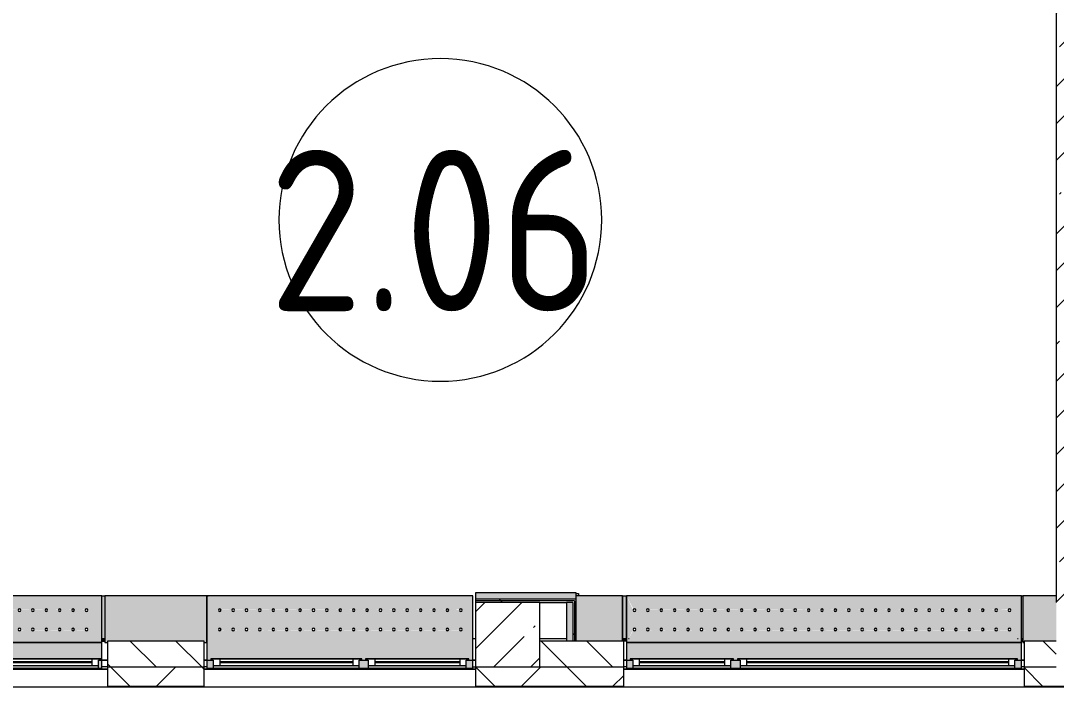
# Model space of a CAD drawing. Header units: millimetres. Extents: x 39815 to 261742, y -8553 to 29000.
# Drawn here: x 192120 to 200142, y -258 to 4907 of the extents above; entities that cross this region are included whole.
import ezdxf

# ---------------------------------------------------------------- set-up
doc = ezdxf.new("R2010")
doc.units = ezdxf.units.MM
for name, color, linetype, lineweight in [('A-AREA-IDEN', 7, 'Continuous', 9), ('A-GLAZ-2', 7, 'Continuous', 5), ('A-WALL-2', 7, 'Continuous', 9), ('A-WALL-4', 7, 'Continuous', 5), ('I-WALL-3', 7, 'Continuous', 5), ('S-COLS', 7, 'Continuous', 5), ('Знаки', 7, 'Continuous', 5)]:
    doc.layers.add(name, color=color, linetype=linetype, lineweight=lineweight)
for name, color, linetype, lineweight, true_color in [('A-FLOR-1', 7, 'Continuous', 5, 0xaaaaaa), ('I-WALL-2', 7, 'Continuous', 9, 0xe7e7e7), ('Знаки-2', 7, 'Continuous', 5, 0xd7cfbf)]:
    doc.layers.add(name, color=color, linetype=linetype, lineweight=lineweight, true_color=true_color)
doc.styles.add('GOST Common_3', font='GOST_Common.ttf', dxfattribs={"width": 0.9, "height": 1250})
pattern_1 = [(135, (134731.94, 0), (-176.7767, -176.7767), [])]
pattern_2 = [(45, (134731.94, 0), (-530.33, 530.33), []), (135, (134731.94, 0), (-530.33, -530.33), [])]

# ---------------------------------------------------------------- blocks, each defined once
blk = doc.blocks.new('BSC_Колонна _Прямоугольная - 500х500-V106-Общий план 2 этажа с размещением фрагментов 2_8-2_11')
at = {"layer": 'S-COLS'}
h = blk.add_hatch(dxfattribs=at)
h.set_pattern_fill('FP_54', color=256, style=0, pattern_type=2)
h.set_pattern_definition([(45, (-61160, -150), (-285.123, 285.123), []), (45, (-60874.88, -150), (-285.123, 285.123), [504.031, -100.806, 16.764, -84.042])])
h.paths.add_polyline_path([(-250, -250), (250, -250), (250, 250), (-250, 250), (-250, 5.9)])
for p, q in [((250, 250), (-250, 250)), ((-250, 250), (-250, -250)), ((250, -250), (250, 250)), ((-250, -250), (250, -250))]:
    blk.add_line(p, q, dxfattribs=at)
blk = doc.blocks.new('120_Окно_СКБ_2Ст - 120_Окно_СКБ_2Ст 3100х2500 _мал_створка слева_-22446080-Общий план 2 этажа с размещением фрагментов 2_8-2_11')
at = {"layer": 'A-GLAZ-2'}
for p, q in [((-1550, -127), (-1550, -57)), ((-1550, -57), (-1480, -57)), ((1550, -57), (-1550, -57)), ((-1480, -57), (-1480, -127)), ((650, -127), (650, -57)), ((650, -57), (720, -57)), ((720, -57), (720, -127)), ((1480, -127), (1480, -57)), ((1480, -57), (1550, -57)), ((1550, -57), (1550, -127)), ((-1480, -127), (-1550, -127)), ((-1550, -127), (-1530.2, -127)), ((-1480, -127), (-1500, -127)), ((-1500, -127), (-1500, -137)), ((-1500, -137), (670, -137)), ((670, -137), (-1500, -137)), ((650, -87), (-1480, -87)), ((-1480, -87), (-1480, -127)), ((-1430, -137), (-1430, -87)), ((-1430, -107), (600, -107)), ((600, -117), (-1430, -117)), ((600, -137), (600, -87)), ((650, -127), (650, -87)), ((720, -127), (650, -127)), ((670, -127), (650, -127)), ((670, -137), (670, -127)), ((720, -127), (700, -127)), ((700, -127), (700, -137)), ((700, -137), (1500, -137)), ((1500, -137), (700, -137)), ((1480, -87), (720, -87)), ((720, -87), (720, -127)), ((770, -137), (770, -87)), ((770, -107), (1430, -107)), ((1430, -117), (770, -117)), ((1430, -137), (1430, -87)), ((1480, -127), (1480, -87)), ((1550, -127), (1480, -127)), ((1500, -127), (1480, -127)), ((1500, -137), (1500, -127)), ((1529.8, -127), (1550, -127))]:
    blk.add_line(p, q, dxfattribs=at)
blk = doc.blocks.new('120_Окно_СКБ_1Ст - 120_Окно_СКБ_1Ст 900х2500_h_-20664874-Общий план 2 этажа с размещением фрагментов 2_8-2_11')
at = {"layer": 'A-GLAZ-2'}
for p, q in [((-450, -127), (-450, -57)), ((-450, -57), (-380, -57)), ((450, -57), (-450, -57)), ((-380, -57), (-380, -127)), ((380, -127), (380, -57)), ((380, -57), (450, -57)), ((450, -57), (450, -127)), ((-380, -127), (-450, -127)), ((-450, -127), (-407.3, -127)), ((-380, -127), (-400, -127)), ((-400, -127), (-400, -137)), ((-400, -137), (400, -137)), ((400, -137), (-400, -137)), ((380, -87), (-380, -87)), ((-380, -87), (-380, -127)), ((-330, -137), (-330, -87)), ((-330, -107), (330, -107)), ((330, -117), (-330, -117)), ((330, -137), (330, -87)), ((380, -127), (380, -87)), ((450, -127), (380, -127)), ((400, -127), (380, -127)), ((400, -137), (400, -127))]:
    blk.add_line(p, q, dxfattribs=at)
blk = doc.blocks.new('120_Окно_СКБ_2Ст - 120_Окно_СКБ_2Ст 2100х2500 _мал створка СЛЕВА_-22446485-Общий план 2 этажа с размещением фрагментов 2_8-2_11')
at = {"layer": 'A-GLAZ-2'}
for p, q in [((-1050, -127), (-1050, -57)), ((-1050, -57), (-980, -57)), ((1050, -57), (-1050, -57)), ((-980, -57), (-980, -127)), ((-220, -127), (-220, -57)), ((-220, -57), (-150, -57)), ((-150, -57), (-150, -127)), ((980, -127), (980, -57)), ((980, -57), (1050, -57)), ((1050, -57), (1050, -127)), ((-980, -127), (-1050, -127)), ((-1050, -127), (-1029.7, -127)), ((-980, -127), (-1000, -127)), ((-1000, -127), (-1000, -137)), ((-1000, -137), (-200, -137)), ((-200, -137), (-1000, -137)), ((-220, -87), (-980, -87)), ((-980, -87), (-980, -127)), ((-930, -137), (-930, -87)), ((-930, -107), (-270, -107)), ((-270, -117), (-930, -117)), ((-270, -137), (-270, -87)), ((-220, -127), (-220, -87)), ((-150, -127), (-220, -127)), ((-200, -127), (-220, -127)), ((-200, -137), (-200, -127)), ((-150, -127), (-170, -127)), ((-170, -127), (-170, -137)), ((-170, -137), (1000, -137)), ((1000, -137), (-170, -137)), ((980, -87), (-150, -87)), ((-150, -87), (-150, -127)), ((-100, -137), (-100, -87)), ((-100, -107), (930, -107)), ((930, -117), (-100, -117)), ((930, -137), (930, -87)), ((980, -127), (980, -87)), ((1050, -127), (980, -127)), ((1000, -127), (980, -127)), ((1000, -137), (1000, -127)), ((1030.3, -127), (1050, -127))]:
    blk.add_line(p, q, dxfattribs=at)
blk = doc.blocks.new('Зашивка радиатора_ с перфорацией М5 - Зашивка радиатора_ с перфорацией М5-V273-Общий план 2 этажа с размещением фрагментов 2_8-2_11')
at = {"layer": 'Знаки-2'}
h = blk.add_hatch(color=256, dxfattribs=at)
h.paths.add_polyline_path([(1750, 380), (-310, 380), (-310, -179.9), (1750, -179.9), (1750, 114.2)])
h.paths.add_polyline_path([(1687.4, 358.1), (1699.7, 356.4), (1699.7, 318.1), (1719.7, 318.1), (1719.7, 308.1), (549.7, 308.1), (549.7, 318.1), (569.7, 318.1), (569.7, 358.1), (1679.6, 358.1)])
h.paths.add_polyline_path([(499.7, 358.1), (499.7, 318.1), (519.7, 318.1), (519.7, 308.1), (-280.3, 308.1), (-280.3, 318.1), (-260.3, 318.1), (-255.9, 358.1), (73.7, 358.1)])
h.paths.add_polyline_path([(923.7, 90.4), (1658.7, 85.4), (1658.7, 75.4), (1650, 70.4), (1641.3, 75.4), (1641.3, 85.4), (1645, 89), (1554.9, 85.4), (1554.9, 75.4), (1546.2, 70.4), (1537.6, 75.4), (1537.6, 85.4), (1541.2, 89), (1451.2, 85.4), (1451.2, 75.4), (1442.5, 70.4), (1433.8, 75.4), (1433.8, 85.4), (1437.5, 89), (1347.4, 85.4), (1347.4, 75.4), (1338.7, 70.4), (1330.1, 75.4), (1330.1, 85.4), (1333.7, 89), (1243.7, 85.4), (1243.7, 75.4), (1235, 70.4), (1226.3, 75.4), (1226.3, 85.4), (1230, 89), (1139.9, 85.4), (1139.9, 75.4), (1131.2, 70.4), (1122.6, 75.4), (1122.6, 85.4), (1126.2, 89), (1036.2, 85.4), (1036.2, 75.4), (1027.5, 70.4), (1018.8, 75.4), (1018.8, 85.4), (1022.5, 89), (932.4, 85.4), (932.4, 75.4), (923.7, 70.4), (915.1, 75.4), (915.1, 85.4), (918.7, 89), (828.7, 85.4), (828.7, 75.4), (820, 70.4), (811.3, 75.4), (811.3, 85.4), (815, 89), (724.9, 85.4), (724.9, 75.4), (716.2, 70.4), (707.6, 75.4), (707.6, 85.4), (711.2, 89), (621.2, 85.4), (621.2, 75.4), (612.5, 70.4), (603.8, 75.4), (603.8, 85.4), (607.5, 89), (517.4, 85.4), (517.4, 75.4), (508.7, 70.4), (500.1, 75.4), (500.1, 85.4), (503.7, 89), (413.7, 85.4), (413.7, 75.4), (405, 70.4), (396.3, 75.4), (396.3, 85.4), (400, 89), (309.9, 85.4), (309.9, 75.4), (301.2, 70.4), (292.6, 75.4), (292.6, 85.4), (296.3, 89), (206.2, 85.4), (206.2, 75.4), (197.5, 70.4), (188.8, 75.4), (188.8, 85.4), (192.5, 89), (102.4, 85.4), (102.4, 75.4), (93.7, 70.4), (85.1, 75.4), (85.1, 85.4), (88.7, 89), (-1.3, 85.4), (-1.3, 75.4), (-10, 70.4), (-18.7, 75.4), (-18.7, 85.4), (-15, 89), (-105.1, 85.4), (-105.1, 75.4), (-113.8, 70.4), (-122.4, 75.4), (-122.4, 85.4), (-118.8, 89), (-208.8, 85.4), (-208.8, 75.4), (-217.5, 70.4), (-226.2, 75.4), (-226.2, 85.4), (-217.5, 90.4), (-203.4, 90), (905, 90.4)])
h.paths.add_polyline_path([(1235, -59.6), (1243.7, -64.6), (1243.7, -74.6), (1240, -78.3), (1330.1, -74.6), (1330.1, -64.6), (1338.7, -59.6), (1347.4, -64.6), (1347.4, -74.6), (1343.8, -78.3), (1433.8, -74.6), (1433.8, -64.6), (1442.5, -59.6), (1451.2, -64.6), (1451.2, -74.6), (1447.5, -78.3), (1537.6, -74.6), (1537.6, -64.6), (1546.2, -59.6), (1554.9, -64.6), (1554.9, -74.6), (1551.3, -78.3), (1641.3, -74.6), (1641.3, -64.6), (1650, -59.6), (1658.7, -64.6), (1658.7, -74.6), (1650, -79.6), (1647.4, -79.3), (-226.2, -74.6), (-226.2, -64.6), (-217.5, -59.6), (-208.8, -64.6), (-208.8, -74.6), (-212.5, -78.3), (-122.4, -74.6), (-122.4, -64.6), (-113.8, -59.6), (-105.1, -64.6), (-105.1, -74.6), (-108.8, -78.3), (-18.7, -74.6), (-18.7, -64.6), (-10, -59.6), (-1.3, -64.6), (-1.3, -74.6), (-5, -78.3), (85.1, -74.6), (85.1, -64.6), (93.7, -59.6), (102.4, -64.6), (102.4, -74.6), (98.7, -78.3), (188.8, -74.6), (188.8, -64.6), (197.5, -59.6), (206.2, -64.6), (206.2, -74.6), (202.5, -78.3), (292.6, -74.6), (292.6, -64.6), (301.2, -59.6), (309.9, -64.6), (309.9, -74.6), (306.2, -78.3), (396.3, -74.6), (396.3, -64.6), (405, -59.6), (413.7, -64.6), (413.7, -74.6), (410, -78.3), (500.1, -74.6), (500.1, -64.6), (508.7, -59.6), (517.4, -64.6), (517.4, -74.6), (513.7, -78.3), (603.8, -74.6), (603.8, -64.6), (612.5, -59.6), (621.2, -64.6), (621.2, -74.6), (617.5, -78.3), (707.6, -74.6), (707.6, -64.6), (716.2, -59.6), (724.9, -64.6), (724.9, -74.6), (721.2, -78.3), (811.3, -74.6), (811.3, -64.6), (820, -59.6), (828.7, -64.6), (828.7, -74.6), (825, -78.3), (915.1, -74.6), (915.1, -64.6), (923.7, -59.6), (932.4, -64.6), (932.4, -74.6), (928.7, -78.3), (1018.8, -74.6), (1018.8, -64.6), (1027.5, -59.6), (1036.2, -64.6), (1036.2, -74.6), (1032.5, -78.3), (1122.6, -74.6), (1122.6, -64.6), (1131.2, -59.6), (1139.9, -64.6), (1139.9, -74.6), (1136.2, -78.3), (1226.3, -74.6), (1226.3, -64.6), (1232.4, -60)])
at = {"layer": 'Знаки'}
for p, q in [((1750, 380), (-310, 380)), ((-310, 380), (-310, -179.9)), ((1750, -179.9), (1750, 380)), ((-310, -179.9), (1750, -179.9))]:
    blk.add_line(p, q, dxfattribs=at)
for centre, start, end in [((-217.5, 80.4), 0, 180), ((-217.5, 80.4), 180, 0), ((-113.8, 80.4), 0, 180), ((-113.8, 80.4), 180, 0), ((-10, 80.4), 0, 180), ((-10, 80.4), 180, 360), ((93.7, 80.4), 0, 180), ((93.7, 80.4), 180, 0), ((197.5, 80.4), 0, 180), ((197.5, 80.4), 180, 0), ((301.2, 80.4), 0, 180), ((301.2, 80.4), 180, 0), ((405, 80.4), 0, 180), ((405, 80.4), 180, 0), ((508.7, 80.4), 0, 180), ((508.7, 80.4), 180, 0), ((612.5, 80.4), 0, 180), ((612.5, 80.4), 180, 0), ((716.2, 80.4), 0, 180), ((716.2, 80.4), 180, 0), ((820, 80.4), 0, 180), ((820, 80.4), 180, 0), ((923.7, 80.4), 0, 180), ((923.7, 80.4), 180, 360), ((1027.5, 80.4), 0, 180), ((1027.5, 80.4), 180, 0), ((1131.2, 80.4), 0, 180), ((1131.2, 80.4), 180, 360), ((1235, 80.4), 0, 180), ((1235, 80.4), 180, 0), ((1338.7, 80.4), 0, 180), ((1338.7, 80.4), 180, 0), ((1442.5, 80.4), 0, 180), ((1442.5, 80.4), 180, 360), ((1546.2, 80.4), 0, 180), ((1546.2, 80.4), 180, 0), ((1650, 80.4), 0, 180), ((1650, 80.4), 180, 360), ((-217.5, -69.6), 0, 180), ((-217.5, -69.6), 180, 0), ((-113.8, -69.6), 0, 180), ((-113.8, -69.6), 180, 0), ((-10, -69.6), 0, 180), ((-10, -69.6), 180, 0), ((93.7, -69.6), 0, 180), ((93.7, -69.6), 180, 0), ((197.5, -69.6), 0, 180), ((197.5, -69.6), 180, 0), ((301.2, -69.6), 0, 180), ((301.2, -69.6), 180, 0), ((405, -69.6), 0, 180), ((405, -69.6), 180, 0), ((508.7, -69.6), 0, 180), ((508.7, -69.6), 180, 0), ((612.5, -69.6), 0, 180), ((612.5, -69.6), 180, 0), ((716.2, -69.6), 0, 180), ((716.2, -69.6), 180, 0), ((820, -69.6), 0, 180), ((820, -69.6), 180, 0), ((923.7, -69.6), 0, 180), ((923.7, -69.6), 180, 0), ((1027.5, -69.6), 0, 180), ((1027.5, -69.6), 180, 0), ((1131.2, -69.6), 0, 180), ((1131.2, -69.6), 180, 0), ((1235, -69.6), 0, 180), ((1235, -69.6), 180, 0), ((1338.7, -69.6), 0, 180), ((1338.7, -69.6), 180, 0), ((1442.5, -69.6), 0, 180), ((1442.5, -69.6), 180, 0), ((1546.2, -69.6), 0, 180), ((1546.2, -69.6), 180, 0), ((1650, -69.6), 0, 180), ((1650, -69.6), 180, 0)]:
    blk.add_arc(centre, 10, start, end, dxfattribs=at)
blk = doc.blocks.new('Зашивка без перфорации М3 - М3_9-30988409-Общий план 2 этажа с размещением фрагментов 2_8-2_11')
at = {"layer": 'Знаки-2'}
blk.add_hatch(color=256, dxfattribs=at).paths.add_polyline_path([(-430, 180), (-430, -179.9), (360.2, -179.9), (360.2, 180), (339.7, 180), (339.7, 170.1), (-410.3, 170.1), (-410.3, 180)])
at = {"layer": 'Знаки'}
for p, q in [((-410.3, 180), (-430, 180)), ((-430, 180), (-430, -179.9)), ((360.2, 180), (339.7, 180)), ((360.2, -179.9), (360.2, 180)), ((-430, -179.9), (360.2, -179.9))]:
    blk.add_line(p, q, dxfattribs=at)
blk = doc.blocks.new('Зашивка радиатора_ с перфорацией М6 - Зашивка радиатора_ с перфорацией М6-V276-Общий план 2 этажа с размещением фрагментов 2_8-2_11')
at = {"layer": 'Знаки-2'}
h = blk.add_hatch(color=256, dxfattribs=at)
h.paths.add_polyline_path([(2690, 380), (-370, 380), (-370, 180), (2690, 180), (2690, 358.1)])
h.paths.add_polyline_path([(-319.8, 358.1), (1810.2, 358.1), (1810.2, 318.1), (1830.2, 318.1), (1830.2, 308.1), (-339.8, 308.1), (-339.8, 318.1), (-319.8, 318.1)])
h.paths.add_polyline_path([(2640.2, 358.1), (2640.2, 318.1), (2660.2, 318.1), (2660.2, 308.1), (1860.2, 308.1), (1860.2, 318.1), (1880.2, 318.1), (1880.2, 358.1), (2601.6, 358.1)])
h = blk.add_hatch(color=256, dxfattribs=at)
h.paths.add_polyline_path([(2690, -179.9), (2634.6, -76.7), (2624.9, -79.3), (2617.8, -72.2), (2620.4, -62.6), (2630.1, -60), (2637.2, -67.1), (2678.8, -156)])
h.paths.add_polyline_path([(2690, 180), (-370, 180), (-370, -179.9), (2690, -179.9), (2690, 114.2)])
h.paths.add_polyline_path([(2690, 180), (2627.5, 70.4), (2618.8, 75.4), (2618.8, 85.4), (2627.5, 90.4), (2636.2, 85.4), (2637.5, 80.4), (2655.3, 114.2)])
h.paths.add_polyline_path([(1175, 90.4), (2532.4, 85.4), (2532.4, 75.4), (2523.7, 70.4), (2515.1, 75.4), (2515.1, 85.4), (2518.7, 89), (2428.7, 85.4), (2428.7, 75.4), (2420, 70.4), (2411.3, 75.4), (2411.3, 85.4), (2415, 89), (2324.9, 85.4), (2324.5, 74.8), (2316.2, 70.4), (2307.6, 75.4), (2307.6, 85.4), (2311.2, 89), (2221.2, 85.4), (2221.2, 75.4), (2212.5, 70.4), (2203.8, 75.4), (2203.8, 85.4), (2207.5, 89), (2117.4, 85.4), (2117.4, 75.4), (2108.7, 70.4), (2100.1, 75.4), (2100.1, 85.4), (2103.7, 89), (2013.7, 85.4), (2013.7, 75.4), (2005, 70.4), (1996.3, 75.4), (1996.3, 85.4), (2000, 89), (1909.9, 85.4), (1908.8, 73.9), (1901.2, 70.4), (1892.6, 75.4), (1892.6, 85.4), (1896.2, 89), (1806.2, 85.4), (1806.2, 75.4), (1797.5, 70.4), (1788.8, 75.4), (1788.8, 85.4), (1792.5, 89), (1702.4, 85.4), (1702.4, 75.4), (1693.7, 70.4), (1685.1, 75.4), (1685.1, 85.4), (1688.7, 89), (1598.7, 85.4), (1598.7, 75.4), (1590, 70.4), (1581.3, 75.4), (1581.3, 85.4), (1585, 89), (1494.9, 85.4), (1494.9, 75.4), (1486.2, 70.4), (1477.6, 75.4), (1477.6, 85.4), (1481.2, 89), (1391.2, 85.4), (1391.2, 75.4), (1382.5, 70.4), (1373.8, 75.4), (1373.8, 85.4), (1377.5, 89), (1287.4, 85.4), (1287.4, 75.4), (1278.7, 70.4), (1270.1, 75.4), (1270.1, 85.4), (1273.7, 89), (1183.7, 85.4), (1183.7, 75.4), (1175, 70.4), (1166.3, 75.4), (1166.3, 85.4), (1170, 89), (1079.9, 85.4), (1079.9, 75.4), (1071.2, 70.4), (1062.6, 75.4), (1062.6, 85.4), (1066.2, 89), (976.2, 85.4), (976.2, 75.4), (967.5, 70.4), (958.8, 75.4), (958.8, 85.4), (962.5, 89), (872.4, 85.4), (872.4, 75.4), (863.7, 70.4), (855.1, 75.4), (855.1, 85.4), (858.7, 89), (768.7, 85.4), (768.7, 75.4), (760, 70.4), (751.3, 75.4), (751.3, 85.4), (755, 89), (664.9, 85.4), (664.9, 75.4), (656.2, 70.4), (647.6, 75.4), (647.6, 85.4), (651.2, 89), (561.2, 85.4), (561.2, 75.4), (552.5, 70.4), (543.8, 75.4), (543.8, 85.4), (547.5, 89), (457.4, 85.4), (457.4, 75.4), (448.7, 70.4), (440.1, 75.4), (440.1, 85.4), (443.7, 89), (353.7, 85.4), (353.7, 75.4), (345, 70.4), (336.3, 75.4), (336.3, 85.4), (340, 89), (249.9, 85.4), (249.9, 75.4), (241.2, 70.4), (232.6, 75.4), (232.6, 85.4), (236.2, 89), (146.2, 85.4), (146.2, 75.4), (137.5, 70.4), (128.8, 75.4), (128.8, 85.4), (132.5, 89), (42.4, 85.4), (42.4, 75.4), (33.7, 70.4), (25.1, 75.4), (25.1, 85.4), (28.7, 89), (-61.3, 85.4), (-61.3, 75.4), (-70, 70.4), (-78.7, 75.4), (-78.7, 85.4), (-75, 89), (-165.1, 85.4), (-165.1, 75.4), (-173.8, 70.4), (-182.4, 75.4), (-182.4, 85.4), (-178.8, 89), (-268.8, 85.4), (-268.8, 75.4), (-277.5, 70.4), (-286.2, 75.4), (-286.2, 85.4), (-277.5, 90.4), (-274.9, 90), (1077.5, 90.4)])
h.paths.add_polyline_path([(-70, -59.6), (-61.3, -64.6), (-61.3, -74.6), (-65, -78.3), (25.1, -74.6), (25.1, -64.6), (33.7, -59.6), (42.4, -64.6), (42.4, -74.6), (38.7, -78.3), (128.8, -74.6), (128.8, -64.6), (137.5, -59.6), (146.2, -64.6), (146.2, -74.6), (142.5, -78.3), (232.6, -74.6), (232.6, -64.6), (241.2, -59.6), (249.9, -64.6), (249.9, -74.6), (246.2, -78.3), (336.3, -74.6), (336.3, -64.6), (345, -59.6), (353.7, -64.6), (353.7, -74.6), (350, -78.3), (440.1, -74.6), (440.1, -64.6), (448.7, -59.6), (457.4, -64.6), (457.4, -74.6), (453.7, -78.3), (543.8, -74.6), (543.8, -64.6), (552.5, -59.6), (561.2, -64.6), (561.2, -74.6), (557.5, -78.3), (647.6, -74.6), (647.6, -64.6), (656.2, -59.6), (664.9, -64.6), (664.9, -74.6), (661.9, -78.3), (751.3, -74.6), (751.3, -64.6), (760, -59.6), (768.7, -64.6), (768.7, -74.6), (765, -78.3), (855.1, -74.6), (855.1, -64.6), (863.7, -59.6), (872.4, -64.6), (872.4, -74.6), (868.7, -78.3), (958.8, -74.6), (958.8, -64.6), (967.5, -59.6), (976.2, -64.6), (976.2, -74.6), (972.5, -78.3), (1062.6, -74.6), (1062.6, -64.6), (1071.2, -59.6), (1079.9, -64.6), (1079.9, -74.6), (1077.5, -78.3), (1166.3, -74.6), (1166.3, -64.6), (1175, -59.6), (1183.7, -64.6), (1183.7, -74.6), (1180, -78.3), (1270.1, -74.6), (1270.1, -64.6), (1278.7, -59.6), (1287.4, -64.6), (1287.4, -74.6), (1283.7, -78.3), (1373.8, -74.6), (1373.8, -64.6), (1382.5, -59.6), (1391.2, -64.6), (1391.2, -74.6), (1387.5, -78.3), (1477.6, -74.6), (1477.6, -64.6), (1486.2, -59.6), (1494.9, -64.6), (1494.9, -74.6), (1493.2, -78.3), (1581.3, -74.6), (1581.3, -64.6), (1590, -59.6), (1598.7, -64.6), (1598.7, -74.6), (1595, -78.3), (1685.1, -74.6), (1685.1, -64.6), (1693.7, -59.6), (1702.4, -64.6), (1702.4, -74.6), (1698.7, -78.3), (1788.8, -74.6), (1788.8, -64.6), (1797.5, -59.6), (1806.2, -64.6), (1806.2, -74.6), (1802.5, -78.3), (1892.6, -74.6), (1892.6, -64.6), (1901.2, -59.6), (1909.9, -64.6), (1908.8, -76.1), (1908.8, -78.3), (1996.3, -74.6), (1996.3, -64.6), (2005, -59.6), (2013.7, -64.6), (2013.7, -74.6), (2010, -78.3), (2100.1, -74.6), (2100.1, -64.6), (2108.7, -59.6), (2117.4, -64.6), (2117.4, -74.6), (2113.7, -78.3), (2203.8, -74.6), (2203.8, -64.6), (2212.5, -59.6), (2221.2, -64.6), (2221.2, -74.6), (2217.5, -78.3), (2307.6, -74.6), (2307.6, -64.6), (2316.2, -59.6), (2324.9, -64.6), (2324.5, -75.2), (2324.5, -78.3), (2411.3, -74.6), (2411.3, -64.6), (2420, -59.6), (2428.7, -64.6), (2428.7, -74.6), (2425, -78.3), (2515.1, -74.6), (2515.1, -64.6), (2523.7, -59.6), (2532.4, -64.6), (2532.4, -74.6), (2523.7, -79.6), (2521.2, -79.3), (-286.2, -74.6), (-286.2, -64.6), (-277.5, -59.6), (-268.8, -64.6), (-268.8, -74.6), (-272.5, -78.3), (-182.4, -74.6), (-182.4, -64.6), (-173.8, -59.6), (-165.1, -64.6), (-165.1, -74.6), (-168.8, -78.3), (-78.7, -74.6), (-78.7, -64.6), (-72.6, -60)])
at = {"layer": 'Знаки'}
for p, q in [((2690, 380), (-370, 380)), ((-370, 380), (-370, 180)), ((2690, 180), (2690, 380)), ((-370, 180), (2690, 180)), ((2690, 180), (-370, 180)), ((-370, 180), (-370, -179.9)), ((2690, -179.9), (2690, 180)), ((-370, -179.9), (2690, -179.9))]:
    blk.add_line(p, q, dxfattribs=at)
for centre, start, end in [((-277.5, 80.4), 0, 180), ((-277.5, 80.4), 180, 360), ((-173.8, 80.4), 0, 180), ((-173.8, 80.4), 180, 0), ((-70, 80.4), 0, 180), ((-70, 80.4), 180, 0), ((33.7, 80.4), 0, 180), ((33.7, 80.4), 180, 360), ((137.5, 80.4), 0, 180), ((137.5, 80.4), 180, 0), ((241.2, 80.4), 0, 180), ((241.2, 80.4), 180, 0), ((345, 80.4), 0, 180), ((345, 80.4), 180, 0), ((448.7, 80.4), 0, 180), ((448.7, 80.4), 180, 0), ((552.5, 80.4), 0, 180), ((552.5, 80.4), 180, 360), ((656.2, 80.4), 0, 180), ((656.2, 80.4), 180, 0), ((760, 80.4), 0, 180), ((760, 80.4), 180, 0), ((863.7, 80.4), 0, 180), ((863.7, 80.4), 180, 0), ((967.5, 80.4), 0, 180), ((967.5, 80.4), 180, 0), ((1071.2, 80.4), 0, 180), ((1071.2, 80.4), 180, 0), ((1175, 80.4), 0, 180), ((1175, 80.4), 180, 0), ((1278.7, 80.4), 0, 180), ((1278.7, 80.4), 180, 0), ((1382.5, 80.4), 0, 180), ((1382.5, 80.4), 180, 0), ((1486.2, 80.4), 0, 180), ((1486.2, 80.4), 180, 360), ((1590, 80.4), 0, 180), ((1590, 80.4), 180, 0), ((1693.7, 80.4), 0, 180), ((1693.7, 80.4), 180, 360), ((1797.5, 80.4), 0, 180), ((1797.5, 80.4), 180, 0), ((1901.2, 80.4), 0, 180), ((1901.2, 80.4), 180, 0), ((2005, 80.4), 0, 180), ((2005, 80.4), 180, 0), ((2108.7, 80.4), 0, 180), ((2108.7, 80.4), 180, 360), ((2212.5, 80.4), 0, 180), ((2212.5, 80.4), 180, 0), ((2316.2, 80.4), 0, 180), ((2316.2, 80.4), 180, 360), ((2420, 80.4), 0, 180), ((2420, 80.4), 180, 0), ((2523.7, 80.4), 0, 180), ((2523.7, 80.4), 180, 360), ((2627.5, 80.4), 0, 180), ((2627.5, 80.4), 180, 360), ((-277.5, -69.6), 0, 180), ((-277.5, -69.6), 180, 0), ((-173.8, -69.6), 0, 180), ((-173.8, -69.6), 180, 0), ((-70, -69.6), 0, 180), ((-70, -69.6), 180, 0), ((33.7, -69.6), 0, 180), ((33.7, -69.6), 180, 0), ((137.5, -69.6), 0, 180), ((137.5, -69.6), 180, 0), ((241.2, -69.6), 0, 180), ((241.2, -69.6), 180, 0), ((345, -69.6), 0, 180), ((345, -69.6), 180, 0), ((448.7, -69.6), 0, 180), ((448.7, -69.6), 180, 0), ((552.5, -69.6), 0, 180), ((552.5, -69.6), 180, 0), ((656.2, -69.6), 0, 180), ((656.2, -69.6), 180, 0), ((760, -69.6), 0, 180), ((760, -69.6), 180, 0), ((863.7, -69.6), 0, 180), ((863.7, -69.6), 180, 0), ((967.5, -69.6), 0, 180), ((967.5, -69.6), 180, 0), ((1071.2, -69.6), 0, 180), ((1071.2, -69.6), 180, 0), ((1175, -69.6), 0, 180), ((1175, -69.6), 180, 0), ((1278.7, -69.6), 0, 180), ((1278.7, -69.6), 180, 0), ((1382.5, -69.6), 0, 180), ((1382.5, -69.6), 180, 0), ((1486.2, -69.6), 0, 180), ((1486.2, -69.6), 180, 0), ((1590, -69.6), 0, 180), ((1590, -69.6), 180, 0), ((1693.7, -69.6), 0, 180), ((1693.7, -69.6), 180, 0), ((1797.5, -69.6), 0, 180), ((1797.5, -69.6), 180, 0), ((1901.2, -69.6), 0, 180), ((1901.2, -69.6), 180, 0), ((2005, -69.6), 0, 180), ((2005, -69.6), 180, 0), ((2108.7, -69.6), 0, 180), ((2108.7, -69.6), 180, 0), ((2212.5, -69.6), 0, 180), ((2212.5, -69.6), 180, 0), ((2316.2, -69.6), 0, 180), ((2316.2, -69.6), 180, 0), ((2420, -69.6), 0, 180), ((2420, -69.6), 180, 0), ((2523.7, -69.6), 0, 180), ((2523.7, -69.6), 180, 0), ((2627.5, -69.6), 0, 180), ((2627.5, -69.6), 180, 0)]:
    blk.add_arc(centre, 10, start, end, dxfattribs=at)
blk = doc.blocks.new('Зашивка без перфорации М3 - М3_3-V277-Общий план 2 этажа с размещением фрагментов 2_8-2_11')
at = {"layer": 'Знаки-2'}
blk.add_hatch(color=256, dxfattribs=at).paths.add_polyline_path([(-180, 180), (-180, 170), (-430, 170), (-430, -179.9), (-169.8, -179.9), (-169.8, 180)])
at = {"layer": 'Знаки'}
for p, q in [((-169.8, 180), (-180, 180)), ((-169.8, -179.9), (-169.8, 180)), ((-430, -179.9), (-169.8, -179.9))]:
    blk.add_line(p, q, dxfattribs=at)
blk = doc.blocks.new('Зашивка радиатора_ с перфорацией М1 - Зашивка радиатора_ с перфорацией М1-V281-Общий план 2 этажа с размещением фрагментов 2_8-2_11')
at = {"layer": 'Знаки-2'}
h = blk.add_hatch(color=256, dxfattribs=at)
h.paths.add_polyline_path([(427.3, 380), (-430, 380), (-430, 180), (427.3, 180), (427.3, 370.1)])
h.paths.add_polyline_path([(-147.7, 358.1), (357.3, 358.1), (357.3, 318.1), (377.3, 318.1), (377.3, 308.1), (-422.7, 308.1), (-422.7, 318.1), (-402.7, 318.1), (-402.7, 358.1)])
h = blk.add_hatch(color=256, dxfattribs=at)
h.paths.add_polyline_path([(-147.7, 180), (-430, 180), (-424.8, -179.9), (427.3, -176.8), (427.3, 180), (406.5, 180)])
h.paths.add_polyline_path([(-147.7, 90.4), (320.9, 85.4), (320.9, 75.4), (312.2, 70.4), (303.6, 75.4), (303.6, 85.4), (307.2, 89), (217.2, 85.4), (217.2, 75.4), (208.5, 70.4), (199.8, 75.4), (199.8, 85.4), (203.5, 89), (113.4, 85.4), (113.4, 75.4), (104.7, 70.4), (96.1, 75.4), (96.1, 85.4), (99.7, 89), (9.7, 85.4), (9.7, 75.4), (1, 70.4), (-7.7, 75.4), (-7.7, 85.4), (-9.1, 89), (-94.1, 85.4), (-94.1, 75.4), (-102.8, 70.4), (-111.4, 75.4), (-111.4, 85.4), (-107.8, 89), (-197.8, 85.4), (-197.8, 75.4), (-206.5, 70.4), (-215.2, 75.4), (-215.2, 85.4), (-211.5, 89), (-301.6, 85.4), (-301.6, 75.4), (-310.3, 70.4), (-318.9, 75.4), (-318.9, 85.4), (-310.3, 90.4), (-286.2, 90), (-206.5, 90.4)])
h.paths.add_polyline_path([(-310.3, -59.6), (-301.6, -64.6), (-301.6, -74.6), (-305.3, -78.3), (-215.2, -74.6), (-215.2, -64.6), (-206.5, -59.6), (-197.8, -64.6), (-197.8, -74.6), (-201.5, -78.3), (-111.4, -74.6), (-111.4, -64.6), (-102.8, -59.6), (-94.1, -64.6), (-94.1, -74.6), (-97.8, -78.3), (-7.7, -74.6), (-7.7, -64.6), (1, -59.6), (9.7, -64.6), (9.7, -74.6), (6, -78.3), (96.1, -74.6), (96.1, -64.6), (104.7, -59.6), (113.4, -64.6), (113.4, -74.6), (109.7, -78.3), (199.8, -74.6), (199.8, -64.6), (208.5, -59.6), (217.2, -64.6), (217.2, -74.6), (213.5, -78.3), (303.6, -74.6), (303.6, -64.6), (312.2, -59.6), (320.9, -64.6), (320.9, -74.6), (312.2, -79.6), (268, -79.3), (-318.9, -74.6), (-318.9, -64.6), (-312.8, -60)])
at = {"layer": 'Знаки'}
for p, q in [((427.3, 380), (-430, 380)), ((-430, 380), (-430, 180)), ((-430, 180), (427.3, 180)), ((427.3, 180), (-430, 180)), ((-430, 180), (-430, -179.9)), ((-430, -179.9), (427.3, -179.9))]:
    blk.add_line(p, q, dxfattribs=at)
for centre, start, end in [((-310.3, 80.4), 180, 0), ((-310.3, 80.4), 0, 180), ((-206.5, 80.4), 0, 180), ((-206.5, 80.4), 180, 360), ((-102.8, 80.4), 0, 180), ((-102.8, 80.4), 180, 0), ((1, 80.4), 0, 180), ((1, 80.4), 180, 0), ((104.7, 80.4), 0, 180), ((104.7, 80.4), 180, 360), ((208.5, 80.4), 0, 180), ((208.5, 80.4), 180, 0), ((312.2, 80.4), 0, 180), ((312.2, 80.4), 180, 0), ((-310.3, -69.6), 0, 180), ((-310.3, -69.6), 180, 0), ((-206.5, -69.6), 0, 180), ((-206.5, -69.6), 180, 0), ((-102.8, -69.6), 0, 180), ((-102.8, -69.6), 180, 0), ((1, -69.6), 0, 180), ((1, -69.6), 180, 0), ((104.7, -69.6), 0, 180), ((104.7, -69.6), 180, 0), ((208.5, -69.6), 0, 180), ((208.5, -69.6), 180, 0), ((312.2, -69.6), 0, 180), ((312.2, -69.6), 180, 0)]:
    blk.add_arc(centre, 10, start, end, dxfattribs=at)
blk = doc.blocks.new('Зашивка_ опоясывающая панель - Зашивка_ опоясывающая панель-V288-Общий план 2 этажа с размещением фрагментов 2_8-2_11')
at = {"layer": 'Знаки-2'}
blk.add_hatch(color=256, dxfattribs=at).paths.add_polyline_path([(-429.4, -160), (-407.3, -160), (-407.3, 180), (-429.4, 179.9), (-429.4, -114.3)])
at = {"layer": 'Знаки'}
for p, q in [((-430, 180), (-406, 180)), ((-429.4, -160), (-407.3, -160))]:
    blk.add_line(p, q, dxfattribs=at)
blk = doc.blocks.new('Зашивка_ опоясывающая панель - Зашивка_ опоясывающая панель-V289-Общий план 2 этажа с размещением фрагментов 2_8-2_11')
at = {"layer": 'Знаки-2'}
blk.add_hatch(color=256, dxfattribs=at).paths.add_polyline_path([(-406, 179.9), (-406, 180), (-416.6, 179.9)])
at = {"layer": 'Знаки'}
blk.add_line((-416.6, 180), (-406, 180), dxfattribs=at)
blk = doc.blocks.new('Зашивка_ опоясывающая панель - Зашивка_ опоясывающая панель-V290-Общий план 2 этажа с размещением фрагментов 2_8-2_11')
at = {"layer": 'Знаки-2'}
blk.add_hatch(color=256, dxfattribs=at).paths.add_polyline_path([(-408.5, -160), (-408.5, 180), (-418, 180), (-418, -160)])
at = {"layer": 'Знаки'}
for p, q in [((-418, 180), (-406, 180)), ((-418, -160), (-408.5, -160))]:
    blk.add_line(p, q, dxfattribs=at)
blk = doc.blocks.new('Зашивка_ опоясывающая панель - Зашивка_ опоясывающая панель-V286-Общий план 2 этажа с размещением фрагментов 2_8-2_11')
at = {"layer": 'Знаки-2'}
blk.add_hatch(color=256, dxfattribs=at).paths.add_polyline_path([(-430, -160), (-406, -160), (-406, 180), (-430, 180), (-430, -144.3)])
at = {"layer": 'Знаки'}
for p, q in [((-430, -160), (-430, 180)), ((-430, 180), (-406, 180)), ((-406, 180), (-406, -160)), ((-430, -160), (-406, -160))]:
    blk.add_line(p, q, dxfattribs=at)
blk = doc.blocks.new('Зашивка без перфорации М3 - М3_4-30974691-Общий план 2 этажа с размещением фрагментов 2_8-2_11')
at = {"layer": 'Знаки-2'}
blk.add_hatch(color=256, dxfattribs=at).paths.add_polyline_path([(-69.9, 170), (-430, 170), (-430, -179.9), (-69.9, -179.9), (-69.9, 114.1)])
at = {"layer": 'Знаки'}
for p, q in [((-430, 170), (-430, -179.9)), ((-430, -179.9), (-69.9, -179.9))]:
    blk.add_line(p, q, dxfattribs=at)
blk = doc.blocks.new('Марка_Помещения - Номер-25198446-Общий план 2 этажа с размещением фрагментов 2_8-2_11')
at = {"layer": 'A-AREA-IDEN'}
for start, end in [(360, 180), (180, 360)]:
    blk.add_arc((0, 0), 2.5, start, end, dxfattribs=at)

msp = doc.modelspace()

# ---------------------------------------------------------------- hatches: boundary and pattern name
at = {"layer": 'A-WALL-4'}
h = msp.add_hatch(dxfattribs=at)
h.set_pattern_fill('FP_71', color=256, style=0, pattern_type=2)
h.set_pattern_definition(pattern_1)
h.paths.add_polyline_path([(193021.1, -100), (193541.9, -100), (193541.9, 100), (192791.9, 100), (192791.9, -100)])
h.paths.add_polyline_path([(191641.9, -100), (191891.9, -100), (191891.9, 100), (191641.9, 100)])
h = msp.add_hatch(dxfattribs=at)
h.set_pattern_fill('FP_71', color=256, style=0, pattern_type=2)
h.set_pattern_definition(pattern_1)
h.paths.add_polyline_path([(199891.9, -100), (200141.9, -100), (200141.9, 100), (199891.9, 100)])
h.paths.add_polyline_path([(196791.9, -100), (196791.9, 100), (196141.9, 100), (196141.9, -100), (196346.3, -100)])
h = msp.add_hatch(dxfattribs=at)
h.set_pattern_fill('FP_61', color=256, style=0, pattern_type=2)
h.set_pattern_definition([(45, (134731.94, 0), (-353.5534, 353.5534), []), (135, (134731.94, 0), (-353.5534, -353.5534), [])])
h.paths.add_polyline_path([(210431.9, -250), (210431.9, -100), (206291.9, -100), (206291.9, -250), (210201.6, -250)])
h.paths.add_polyline_path([(204105.3, -250), (205391.9, -250), (205391.9, -100), (201791.9, -100), (201791.9, -250), (201888.5, -250)])
h.paths.add_polyline_path([(195641.9, -250), (196791.9, -250), (196791.9, -100), (195641.9, -100)])
h.paths.add_polyline_path([(193541.9, -250), (193541.9, -100), (192791.9, -100), (192791.9, -250), (193021.1, -250)])
h.paths.add_polyline_path([(199891.9, -250), (200891.9, -250), (200891.9, -100), (199891.9, -100)])
h.paths.add_polyline_path([(191641.9, -250), (191891.9, -250), (191891.9, -100), (191141.9, -100), (191141.9, -250), (191358.4, -250)])
h.paths.add_polyline_path([(188033.2, -250), (188041.9, -250), (188041.9, -100), (186641.9, -100), (186641.9, -250), (187479, -250)])
h.paths.add_polyline_path([(182491.1, -250), (183541.9, -250), (183541.9, -100), (182141.9, -100), (182141.9, -250)])
h.paths.add_polyline_path([(179720, -250), (180041.9, -250), (180041.9, -100), (179668.3, -100), (179668.3, -250)])
h.paths.add_polyline_path([(177503.2, -250), (178768.3, -250), (178768.3, -100), (177391.9, -100), (177391.9, -250)])
h.paths.add_polyline_path([(168601.9, -250), (168601.9, -100), (167741.9, -100), (167741.9, -250), (168081.6, -250)])
h.paths.add_polyline_path([(169501.9, -250), (170621.9, -250), (170621.9, -100), (169501.9, -100)])
h.paths.add_polyline_path([(165310.5, -250), (165641.9, -250), (165641.9, -100), (163941.7, -100), (163941.7, -250), (164756.3, -250)])
h.paths.add_polyline_path([(172721.9, -250), (174291.9, -250), (174291.9, -100), (172721.9, -100)])
h.paths.add_polyline_path([(150841.9, -250), (151991.9, -250), (151991.9, -100), (150841.9, -100)])
h.paths.add_polyline_path([(160876.8, -250), (161141.7, -250), (161141.7, -100), (159541.9, -100), (159541.9, -250), (160322.6, -250)])
h.paths.add_polyline_path([(152891.9, -250), (153541.9, -250), (153541.9, -100), (152891.9, -100)])
h.paths.add_polyline_path([(156341.9, -250), (157441.9, -250), (157441.9, -100), (156341.9, -100)])
h.paths.add_polyline_path([(137600, -250), (138461.9, -250), (138461.9, -100), (134471.9, -100), (134471.9, -250)])
h.paths.add_polyline_path([(147741.9, -250), (147741.9, -100), (146391.9, -100), (146391.9, -250), (147575.8, -250)])
h.paths.add_polyline_path([(143291.9, -250), (143291.9, -100), (139361.9, -100), (139361.9, -250), (143142.1, -250)])
at = {"layer": 'I-WALL-2'}
for points in [[(196421.9, 425), (196421.9, 475), (195641.9, 475), (195641.9, 425), (196346.3, 425)], [(196396.9, 100), (196396.9, 400), (196346.9, 400), (196346.9, 100)]]:
    msp.add_hatch(color=256, dxfattribs=at).paths.add_polyline_path(points)
at = {"layer": 'I-WALL-3'}
h = msp.add_hatch(dxfattribs=at)
h.set_pattern_fill('FP_69', color=256, style=0, pattern_type=2)
h.set_pattern_definition([(45, (134731.94, 0), (-285.1231, 285.1231), []), (45, (135017.06, 0), (-285.1231, 285.1231), [504.031, -100.806, 16.764, -84.042])])
h.paths.add_polyline_path([(200361.9, 400), (200361.9, 7400), (200141.9, 7400), (200141.9, 400), (200352.5, 400)])
h = msp.add_hatch(dxfattribs=at)
h.set_pattern_fill('FP_176', color=256, style=0, pattern_type=2)
h.set_pattern_definition(pattern_2)
h.paths.add_polyline_path([(196409.4, 412.5), (196421.9, 412.5), (196421.9, 425), (195641.9, 425), (195641.9, 412.5), (196346.3, 412.5)])
h = msp.add_hatch(dxfattribs=at)
h.set_pattern_fill('FP_176', color=256, style=0, pattern_type=2)
h.set_pattern_definition(pattern_2)
h.paths.add_polyline_path([(196409.4, 400), (196409.4, 412.5), (195641.9, 412.5), (195641.9, 400), (196396.9, 400)])
h = msp.add_hatch(dxfattribs=at)
h.set_pattern_fill('FP_176', color=256, style=0, pattern_type=2)
h.set_pattern_definition(pattern_2)
h.paths.add_polyline_path([(196409.4, 100), (196421.9, 100), (196421.9, 412.5), (196409.4, 412.5), (196409.4, 155.9)])
h = msp.add_hatch(dxfattribs=at)
h.set_pattern_fill('FP_176', color=256, style=0, pattern_type=2)
h.set_pattern_definition(pattern_2)
h.paths.add_polyline_path([(196409.4, 100), (196409.4, 400), (196396.9, 400), (196396.9, 100)])

# ---------------------------------------------------------------- linework, layer by layer
at = {"layer": 'A-FLOR-1'}
for p, q in [((196421.9, 470), (196441.9, 470)), ((196441.9, 470), (196441.9, 449.9))]:
    msp.add_line(p, q, dxfattribs=at)
at = {"layer": 'A-WALL-2'}
for p, q in [((196421.9, 425), (195641.9, 425)), ((196409.4, 412.5), (195641.9, 412.5)), ((196409.4, 412.5), (196409.4, 100)), ((196396.9, 400), (196346.9, 400)), ((196396.9, 400), (196396.9, 100)), ((192791.9, -100), (193541.9, -100)), ((196141.9, -100), (196791.9, -100)), ((199891.9, -100), (200141.9, -100)), ((192791.9, -250), (193541.9, -250)), ((192791.9, -253), (193541.9, -253)), ((195641.9, -250), (196791.9, -250)), ((195641.9, -253), (196791.9, -253)), ((199891.9, -250), (200891.9, -250)), ((199891.9, -253), (200891.9, -253))]:
    msp.add_line(p, q, dxfattribs=at)
at = {"layer": 'A-WALL-4'}
for p, q in [((192749.2, 100), (192771.4, 100)), ((193541.9, 100), (192791.9, 100)), ((192791.9, 100), (192791.9, -258)), ((193541.9, -258), (193541.9, 100)), ((195621.9, -100), (195621.9, 100)), ((196812.2, 100), (196141.9, 100)), ((196791.9, -258), (196791.9, 100)), ((199872.2, 100), (199881.7, 100)), ((200141.9, 100), (199891.9, 100)), ((199891.9, 100), (199891.9, -258)), ((195621.6, -100), (195641.9, -100)), ((195641.9, -100), (195641.9, -258)), ((200141.9, -100), (200141.9, -100)), ((193541.9, -258), (169501.9, -258)), ((200891.9, -258), (193541.9, -258))]:
    msp.add_line(p, q, dxfattribs=at)
at = {"layer": 'I-WALL-3'}
for p, q in [((200141.9, 7070), (200141.9, 400)), ((196421.9, 475), (195641.9, 475)), ((195641.9, 475), (195641.9, 400)), ((196421.9, 100), (196421.9, 475)), ((196141.9, 400), (196346.9, 400)), ((196346.9, 400), (196346.9, 100)), ((192749.2, 120), (192771.4, 120)), ((195621.6, 120), (195641.9, 120)), ((196141.9, 120), (196346.3, 120)), ((196782, 120), (196812.2, 120)), ((196827.6, 120), (196834.4, 120)), ((199840.5, 120), (199847.9, 120)), ((199872.2, 120), (199881.7, 120)), ((192791.9, -100), (192749.2, -100)), ((193561.6, -100), (193541.9, -100)), ((196812.2, -100), (196791.9, -100)), ((199891.9, -100), (199872.2, -100))]:
    msp.add_line(p, q, dxfattribs=at)

# ---------------------------------------------------------------- block references
at = {"layer": 'A-AREA-IDEN', "xscale": 499.9999999999995, "yscale": 499.9999999999995, "zscale": 499.9999999999995}
msp.add_blockref('Марка_Помещения - Номер-25198446-Общий план 2 этажа с размещением фрагментов 2_8-2_11', (195370.7, 3363.6), dxfattribs=at)
at = {"layer": 'A-GLAZ-2', "rotation": 180}
for name, p in [('120_Окно_СКБ_1Ст - 120_Окно_СКБ_1Ст 900х2500_h_-20664874-Общий план 2 этажа с размещением фрагментов 2_8-2_11', (192341.9, -175)), ('120_Окно_СКБ_2Ст - 120_Окно_СКБ_2Ст 2100х2500 _мал створка СЛЕВА_-22446485-Общий план 2 этажа с размещением фрагментов 2_8-2_11', (194591.9, -175)), ('120_Окно_СКБ_2Ст - 120_Окно_СКБ_2Ст 3100х2500 _мал_створка слева_-22446080-Общий план 2 этажа с размещением фрагментов 2_8-2_11', (198341.9, -175))]:
    msp.add_blockref(name, p, dxfattribs=at)
at = {"layer": 'S-COLS'}
msp.add_blockref('BSC_Колонна _Прямоугольная - 500х500-V106-Общий план 2 этажа с размещением фрагментов 2_8-2_11', (195891.9, 150), dxfattribs=at)
at = {"layer": 'Знаки', "rotation": 180}
for name, p in [('Зашивка радиатора_ с перфорацией М1 - Зашивка радиатора_ с перфорацией М1-V281-Общий план 2 этажа с размещением фрагментов 2_8-2_11', (192319.2, 270.1)), ('Зашивка без перфорации М3 - М3_9-30988409-Общий план 2 этажа с размещением фрагментов 2_8-2_11', (193131.6, 270.1)), ('Зашивка радиатора_ с перфорацией М5 - Зашивка радиатора_ с перфорацией М5-V273-Общий план 2 этажа с размещением фрагментов 2_8-2_11', (195311.6, 270.1)), ('Зашивка без перфорации М3 - М3_4-30974691-Общий план 2 этажа с размещением фрагментов 2_8-2_11', (196352, 270)), ('Зашивка радиатора_ с перфорацией М6 - Зашивка радиатора_ с перфорацией М6-V276-Общий план 2 этажа с размещением фрагментов 2_8-2_11', (199502.2, 270.1)), ('Зашивка без перфорации М3 - М3_3-V277-Общий план 2 этажа с размещением фрагментов 2_8-2_11', (199711.9, 270))]:
    msp.add_blockref(name, p, dxfattribs=at)
at = {"layer": 'Знаки'}
for name, p in [('Зашивка_ опоясывающая панель - Зашивка_ опоясывающая панель-V288-Общий план 2 этажа с размещением фрагментов 2_8-2_11', (193178.6, 270.1)), ('Зашивка_ опоясывающая панель - Зашивка_ опоясывающая панель-V289-Общий план 2 этажа с размещением фрагментов 2_8-2_11', (193978.2, 270.1)), ('Зашивка_ опоясывающая панель - Зашивка_ опоясывающая панель-V286-Общий план 2 этажа с размещением фрагментов 2_8-2_11', (197215, 270)), ('Зашивка_ опоясывающая панель - Зашивка_ опоясывающая панель-V290-Общий план 2 этажа с размещением фрагментов 2_8-2_11', (200290.2, 270))]:
    msp.add_blockref(name, p, dxfattribs=at)

# ---------------------------------------------------------------- texts
at = {"layer": 'A-AREA-IDEN', "insert": (194042, 3906.4), "char_height": 1250, "width": 3318.986, "attachment_point": 1, "style": 'GOST Common_3'}
msp.add_mtext('2.06', dxfattribs=at)

doc.saveas('drawing.dxf')
